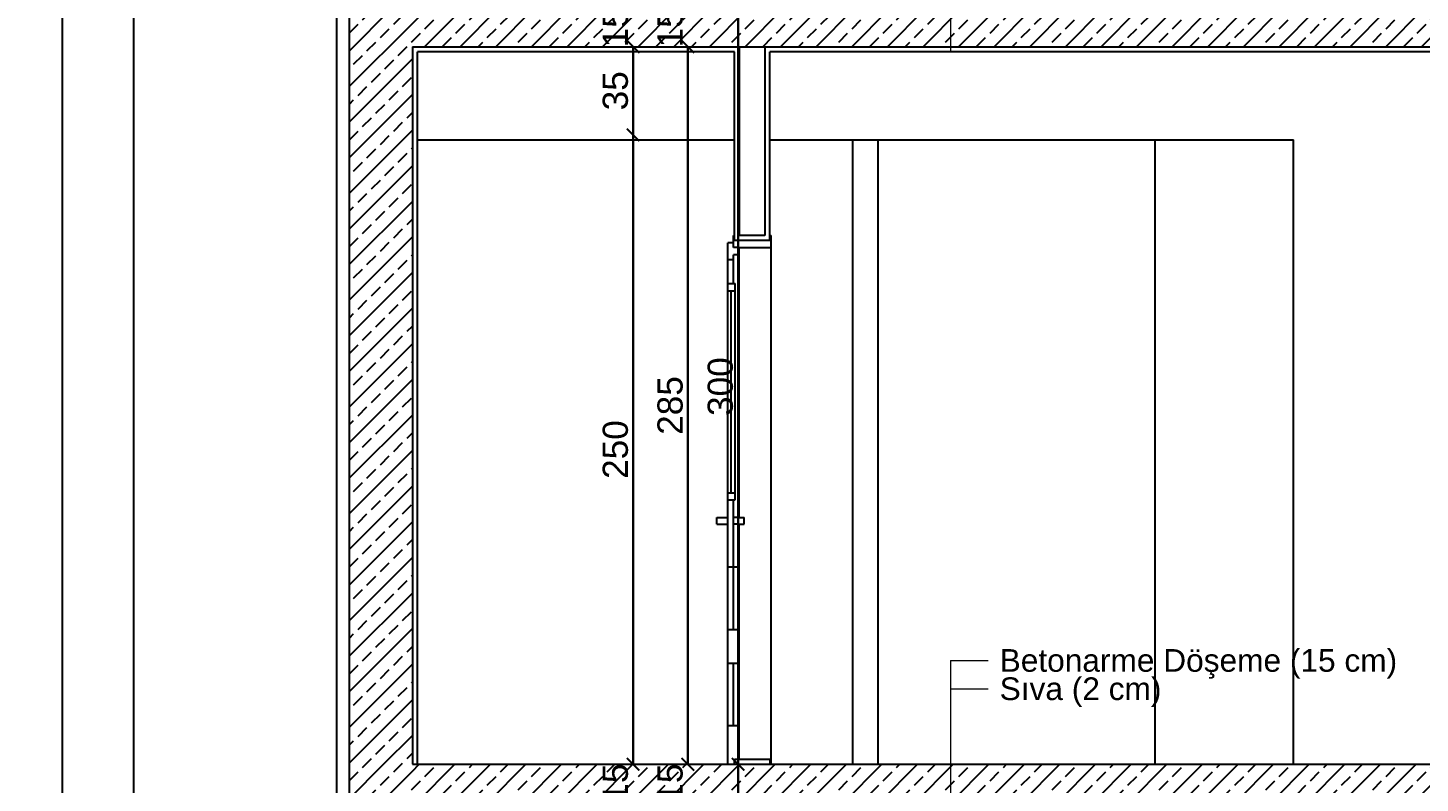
# Model space of a CAD drawing. Header units: millimetres. Extents: x 2232 to 85269, y -3593 to 5869.
# Drawn here: x 77449 to 78002, y 2700 to 3000 of the extents above; entities that cross this region are included whole.
import ezdxf

# ---------------------------------------------------------------- set-up
doc = ezdxf.new("R2010")
doc.units = ezdxf.units.MM
doc.layers.add('Standart', color=7, linetype='Continuous')
for name, color, linetype, lineweight in [('sıva iç', 21, 'Continuous', 0), ('ölçü iç', 170, 'Continuous', 9), ('ÖLÇÜ İÇ', 7, 'Continuous', 9)]:
    doc.layers.add(name, color=color, linetype=linetype, lineweight=lineweight)
doc.styles.add('arial_1_18', font='arial.ttf', dxfattribs={"height": 0.2})
doc.styles.get("Standard").update_dxf_attribs({"font": 'arial.ttf'})
doc.dimstyles.new('zulay iç ölçü', dxfattribs={"dimtxt": 10, "dimasz": 5, "dimexe": 0.18, "dimexo": 0, "dimgap": 2, "dimtad": 3, "dimdec": 0, "dimzin": 0, "dimdsep": 46, "dimtxsty": 'Standard', "dimblk": 'ARCHTICK', "dimcen": 0.09, "dimse1": 1, "dimse2": 1, "dimadec": 0, "dimazin": 0, "dimtfac": 1, "dimtdec": 0, "dimtix": 1, "dimtofl": 0, "dimtmove": 0, "dimatfit": 3, "dimldrblk": 'ARCHTICK', "dimfxl": 1, "dimtolj": 1, "dimtzin": 0, "dimarcsym": 0})
pattern_1 = [(45, (0, 0), (-7.071068, 7.071068), []), (45, (7.071, 0), (-7.071068, 7.071068), [5, -2.5])]

# ---------------------------------------------------------------- blocks, each defined once
blk = doc.blocks.new('IDE567Entity8295')
at = {"layer": 'Standart', "color": 173, "linetype": 'Continuous', "lineweight": 5}
for points in [[(1783.79, 1091.25), (1783.79, 1033)], [(1783.79, 1091.25), (1798.79, 1091.25)], [(1783.79, 1080), (1798.79, 1080)]]:
    blk.add_lwpolyline(points, dxfattribs=at)
at = {"layer": 'Standart', "color": 173, "linetype": 'Continuous', "lineweight": 5, "style": 'arial_1_18'}
for s, p in [('Betonarme Döşeme (15 cm)', (1803.29, 1086.75)), ('Sıva (2 cm)', (1803.29, 1075.5))]:
    blk.add_text(s, height=9, dxfattribs=at).set_placement(p)
blk = doc.blocks.new('IDE567Entity8298')
at = {"layer": 'Standart', "color": 173, "linetype": 'Continuous', "lineweight": 5}
for points in [[(1783.79, 791.25), (1783.79, 733)], [(1783.79, 791.25), (1798.79, 791.25)], [(1783.79, 780), (1798.79, 780)]]:
    blk.add_lwpolyline(points, dxfattribs=at)
at = {"layer": 'Standart', "color": 173, "linetype": 'Continuous', "lineweight": 5, "style": 'arial_1_18'}
for s, p in [('Betonarme Döşeme (15 cm)', (1803.29, 786.75)), ('Sıva (2 cm)', (1803.29, 775.5))]:
    blk.add_text(s, height=9, dxfattribs=at).set_placement(p)
blk = doc.blocks.new('IDE567Entity8325')
at = {"layer": 'Standart', "linetype": 'Continuous', "lineweight": -3}
h = blk.add_hatch(dxfattribs=at)
h.set_pattern_fill('ANSI33', color=171, scale=40, style=0)
h.set_pattern_definition(pattern_1)
h.paths.add_polyline_path([(2175, 1035), (1570, 1035), (1570, 1050), (2175, 1050)])
blk = doc.blocks.new('IDE567Entity8327')
at = {"layer": 'Standart', "linetype": 'Continuous', "lineweight": -3}
h = blk.add_hatch(dxfattribs=at)
h.set_pattern_fill('ANSI33', color=171, scale=40, style=0)
h.set_pattern_definition(pattern_1)
h.paths.add_polyline_path([(1570, 750), (1545, 750), (1545, 1050), (1570, 1050)])
blk = doc.blocks.new('IDE567Entity8339')
at = {"layer": 'Standart', "linetype": 'Continuous', "lineweight": -3}
h = blk.add_hatch(dxfattribs=at)
h.set_pattern_fill('ANSI33', color=171, scale=40, style=0)
h.set_pattern_definition(pattern_1)
h.paths.add_polyline_path([(1570, 450), (1545, 450), (1545, 750), (1570, 750)])
blk = doc.blocks.new('IDE567Entity8341')
at = {"layer": 'Standart', "linetype": 'Continuous', "lineweight": -3}
h = blk.add_hatch(dxfattribs=at)
h.set_pattern_fill('ANSI33', color=171, scale=40, style=0)
h.set_pattern_definition(pattern_1)
h.paths.add_polyline_path([(2175, 735), (1570, 735), (1570, 750), (2175, 750)])
blk = doc.blocks.new('IDE567Entity8379')
at = {"layer": 'Standart', "color": 134, "linetype": 'Continuous', "lineweight": -3}
for points in [[(1695.25, 950.45), (1695.25, 957.14)], [(1697.5, 957.14), (1695.25, 957.14)], [(1697.5, 960), (1698, 960)], [(1697.5, 957.14), (1697.5, 960)], [(1697.5, 955.23), (1697.5, 957.14)], [(1712, 960), (1712.5, 960)], [(1712.5, 955.23), (1712.5, 960)], [(1699.75, 955.23), (1697.5, 955.23)], [(1697.5, 950.45), (1697.5, 952.36)], [(1699.75, 952.36), (1697.5, 952.36)], [(1699.75, 952.36), (1699.75, 955.23)], [(1699.75, 955.23), (1712.5, 955.23)], [(1699.75, 848.02), (1699.75, 952.36)], [(1712.5, 750), (1712.5, 955.23)], [(1695.25, 950.45), (1697.5, 950.45)], [(1695.25, 940.91), (1695.25, 950.45)], [(1697.5, 940.91), (1697.5, 950.45)], [(1695.25, 940.91), (1697.5, 940.91)], [(1695.25, 938.05), (1695.25, 940.91)], [(1697.5, 940.91), (1698.25, 940.91)], [(1698.25, 938.05), (1698.25, 940.91)], [(1695.25, 938.05), (1696.69, 938.05)], [(1695.25, 857.86), (1695.25, 938.05)], [(1696.69, 857.86), (1696.69, 938.05)], [(1696.69, 938.05), (1698.25, 938.05)], [(1698.25, 857.86), (1698.25, 938.05)], [(1695.25, 857.86), (1696.69, 857.86)], [(1695.25, 855), (1695.25, 857.86)], [(1696.69, 857.86), (1698.25, 857.86)], [(1698.25, 855), (1698.25, 857.86)], [(1695.25, 855), (1697.5, 855)], [(1695.25, 848.02), (1695.25, 855)], [(1697.5, 848.02), (1697.5, 855)], [(1697.5, 855), (1698.25, 855)], [(1691, 845.32), (1691, 848.02)], [(1691, 848.02), (1695.25, 848.02)], [(1695.25, 845.32), (1695.25, 848.02)], [(1697.5, 845.32), (1697.5, 848.02)], [(1699.75, 848.02), (1697.5, 848.02)], [(1699.75, 848.02), (1701.75, 848.02)], [(1701.75, 845.32), (1701.75, 848.02)], [(1691, 845.32), (1695.25, 845.32)], [(1695.25, 828.37), (1695.25, 845.32)], [(1697.5, 828.37), (1697.5, 845.32)], [(1699.75, 845.32), (1697.5, 845.32)], [(1699.75, 845.32), (1701.75, 845.32)], [(1699.75, 828.37), (1699.75, 845.32)], [(1695.25, 828.37), (1697.5, 828.37)], [(1695.25, 803.55), (1695.25, 828.37)], [(1697.5, 828.37), (1699.75, 828.37)], [(1697.5, 803.55), (1697.5, 828.37)], [(1699.75, 803.55), (1699.75, 828.37)], [(1695.25, 803.55), (1697.5, 803.55)], [(1695.25, 790.19), (1695.25, 803.55)], [(1697.5, 803.55), (1699.75, 803.55)], [(1699.75, 790.19), (1699.75, 803.55)], [(1695.25, 790.19), (1697.5, 790.19)], [(1695.25, 765.37), (1695.25, 790.19)], [(1697.5, 765.37), (1697.5, 790.19)], [(1697.5, 790.19), (1699.75, 790.19)], [(1699.75, 765.37), (1699.75, 790.19)], [(1695.25, 765.37), (1697.5, 765.37)], [(1695.25, 750), (1695.25, 765.37)], [(1697.5, 765.37), (1699.75, 765.37)], [(1699.75, 752.05), (1699.75, 765.37)]]:
    blk.add_lwpolyline(points, dxfattribs=at)
blk = doc.blocks.new('IDE567Entity8554')
at = {"layer": 'Standart', "color": 159, "linetype": 'Continuous', "lineweight": -3}
blk.add_lwpolyline([(1920, 750), (1920, 998)], dxfattribs=at)
blk = doc.blocks.new('IDE567Entity8564')
at = {"layer": 'Standart', "color": 159, "linetype": 'Continuous', "lineweight": -3}
blk.add_lwpolyline([(1572, 998), (1698, 998)], dxfattribs=at)
blk = doc.blocks.new('IDE567Entity8565')
at = {"layer": 'Standart', "color": 159, "linetype": 'Continuous', "lineweight": -3}
blk.add_lwpolyline([(1712, 998), (1745, 998)], dxfattribs=at)
blk = doc.blocks.new('IDE567Entity8579')
at = {"layer": 'Standart', "color": 159, "linetype": 'Continuous', "lineweight": -3}
blk.add_lwpolyline([(1745, 750), (1745, 998)], dxfattribs=at)
blk = doc.blocks.new('IDE567Entity8580')
at = {"layer": 'Standart', "color": 159, "linetype": 'Continuous', "lineweight": -3}
blk.add_lwpolyline([(1755, 750), (1755, 998)], dxfattribs=at)
blk = doc.blocks.new('IDE567Entity8581')
at = {"layer": 'Standart', "color": 159, "linetype": 'Continuous', "lineweight": -3}
blk.add_lwpolyline([(1865, 750), (1865, 998)], dxfattribs=at)
blk = doc.blocks.new('IDE567Entity9328')
at = {"layer": 'Standart', "color": 159, "linetype": 'Continuous', "lineweight": -3}
blk.add_lwpolyline([(1545, -250), (1545, 1350)], dxfattribs=at)
blk = doc.blocks.new('IDE567Entity9377')
at = {"layer": 'Standart', "color": 159, "linetype": 'Continuous', "lineweight": -3}
blk.add_lwpolyline([(1570, 1035), (1700, 1035)], dxfattribs=at)
blk = doc.blocks.new('IDE567Entity9378')
at = {"layer": 'Standart', "color": 159, "linetype": 'Continuous', "lineweight": -3}
blk.add_lwpolyline([(1700, 1035), (1710, 1035)], dxfattribs=at)
blk = doc.blocks.new('IDE567Entity9379')
at = {"layer": 'Standart', "color": 159, "linetype": 'Continuous', "lineweight": -3}
blk.add_lwpolyline([(1710, 1035), (2175, 1035)], dxfattribs=at)
blk = doc.blocks.new('IDE567Entity9438')
at = {"layer": 'Standart', "color": 159, "linetype": 'Continuous', "lineweight": -3}
blk.add_lwpolyline([(1570, 750), (1572, 750)], dxfattribs=at)
blk = doc.blocks.new('IDE567Entity9645')
at = {"layer": 'Standart', "color": 159, "linetype": 'Continuous', "lineweight": -3}
blk.add_lwpolyline([(1570, 1035), (1570, 750)], dxfattribs=at)
blk = doc.blocks.new('IDE567Entity9704')
at = {"layer": 'Standart', "color": 166, "linetype": 'Continuous', "lineweight": -3}
blk.add_lwpolyline([(1710, 960.05), (1700, 960.05)], dxfattribs=at)
blk = doc.blocks.new('IDE567Entity9705')
at = {"layer": 'Standart', "color": 166, "linetype": 'Continuous', "lineweight": -3}
blk.add_lwpolyline([(1700, 960.05), (1700, 1035)], dxfattribs=at)
blk = doc.blocks.new('IDE567Entity9706')
at = {"layer": 'Standart', "color": 166, "linetype": 'Continuous', "lineweight": -3}
blk.add_lwpolyline([(1710, 1035), (1710, 960.05)], dxfattribs=at)
blk = doc.blocks.new('IDE567Entity9880')
at = {"layer": 'Standart', "color": 11, "linetype": 'Continuous', "lineweight": -3}
blk.add_lwpolyline([(2173, 1033), (1712, 1033)], dxfattribs=at)
blk = doc.blocks.new('IDE567Entity9881')
at = {"layer": 'Standart', "color": 11, "linetype": 'Continuous', "lineweight": -3}
blk.add_lwpolyline([(1712, 958.05), (1712, 960)], dxfattribs=at)
blk = doc.blocks.new('IDE567Entity9882')
at = {"layer": 'Standart', "color": 11, "linetype": 'Continuous', "lineweight": -3}
blk.add_lwpolyline([(1712, 958.05), (1698, 958.05)], dxfattribs=at)
blk = doc.blocks.new('IDE567Entity9883')
at = {"layer": 'Standart', "color": 11, "linetype": 'Continuous', "lineweight": -3}
blk.add_lwpolyline([(1698, 958.05), (1698, 960)], dxfattribs=at)
blk = doc.blocks.new('IDE567Entity9884')
at = {"layer": 'Standart', "color": 11, "linetype": 'Continuous', "lineweight": -3}
blk.add_lwpolyline([(1698, 1033), (1572, 1033)], dxfattribs=at)
blk = doc.blocks.new('IDE567Entity9885')
at = {"layer": 'Standart', "color": 11, "linetype": 'Continuous', "lineweight": -3}
blk.add_lwpolyline([(1572, 750), (1572, 1033)], dxfattribs=at)
blk = doc.blocks.new('IDE567Entity9926')
at = {"layer": 'Standart', "color": 11, "linetype": 'Continuous', "lineweight": -3}
blk.add_lwpolyline([(1698, 750), (1698, 752.05)], dxfattribs=at)
blk = doc.blocks.new('IDE567Entity9927')
at = {"layer": 'Standart', "color": 11, "linetype": 'Continuous', "lineweight": -3}
blk.add_lwpolyline([(1698, 752.05), (1699.75, 752.05)], dxfattribs=at)
blk = doc.blocks.new('IDE567Entity9928')
at = {"layer": 'Standart', "color": 11, "linetype": 'Continuous', "lineweight": -3}
blk.add_lwpolyline([(1712, 752.05), (1712, 750)], dxfattribs=at)
blk = doc.blocks.new('IDE567Entity10025')
at = {"layer": 'Standart', "color": 11, "linetype": 'Continuous', "lineweight": -3}
blk.add_lwpolyline([(1540, 50), (1540, 1350)], dxfattribs=at)
blk = doc.blocks.new('IDE567Entity10160')
at = {"layer": 'Standart', "color": 159, "linetype": 'Continuous', "lineweight": -3}
blk.add_lwpolyline([(1745, 998), (1755, 998)], dxfattribs=at)
blk = doc.blocks.new('IDE567Entity10161')
at = {"layer": 'Standart', "color": 159, "linetype": 'Continuous', "lineweight": -3}
blk.add_lwpolyline([(1755, 998), (1865, 998)], dxfattribs=at)
blk = doc.blocks.new('IDE567Entity10162')
at = {"layer": 'Standart', "color": 159, "linetype": 'Continuous', "lineweight": -3}
blk.add_lwpolyline([(1865, 998), (1920, 998)], dxfattribs=at)
blk = doc.blocks.new('IDE567Entity10744')
at = {"layer": 'Standart', "color": 159, "linetype": 'Continuous', "lineweight": -3}
blk.add_lwpolyline([(1572, 750), (1695.25, 750)], dxfattribs=at)
blk = doc.blocks.new('IDE567Entity10745')
at = {"layer": 'Standart', "color": 159, "linetype": 'Continuous', "lineweight": -3}
blk.add_lwpolyline([(1695.25, 750), (1698, 750)], dxfattribs=at)
blk = doc.blocks.new('IDE567Entity10746')
at = {"layer": 'Standart', "color": 159, "linetype": 'Continuous', "lineweight": -3}
blk.add_lwpolyline([(1698, 750), (1712, 750)], dxfattribs=at)
blk = doc.blocks.new('IDE567Entity10747')
at = {"layer": 'Standart', "color": 159, "linetype": 'Continuous', "lineweight": -3}
blk.add_lwpolyline([(1712, 750), (1712.5, 750)], dxfattribs=at)
blk = doc.blocks.new('IDE567Entity10748')
at = {"layer": 'Standart', "color": 159, "linetype": 'Continuous', "lineweight": -3}
blk.add_lwpolyline([(1712.5, 750), (1745, 750)], dxfattribs=at)
blk = doc.blocks.new('IDE567Entity10749')
at = {"layer": 'Standart', "color": 159, "linetype": 'Continuous', "lineweight": -3}
blk.add_lwpolyline([(1745, 750), (1755, 750)], dxfattribs=at)
blk = doc.blocks.new('IDE567Entity10750')
at = {"layer": 'Standart', "color": 159, "linetype": 'Continuous', "lineweight": -3}
blk.add_lwpolyline([(1755, 750), (1865, 750)], dxfattribs=at)
blk = doc.blocks.new('IDE567Entity10751')
at = {"layer": 'Standart', "color": 159, "linetype": 'Continuous', "lineweight": -3}
blk.add_lwpolyline([(1865, 750), (1920, 750)], dxfattribs=at)
blk = doc.blocks.new('IDE567Entity10752')
at = {"layer": 'Standart', "color": 159, "linetype": 'Continuous', "lineweight": -3}
blk.add_lwpolyline([(1920, 750), (2070, 750)], dxfattribs=at)
blk = doc.blocks.new('IDE567Entity10925')
at = {"layer": 'Standart', "color": 11, "linetype": 'Continuous', "lineweight": -3}
blk.add_lwpolyline([(1712, 960), (1712, 1033)], dxfattribs=at)
blk = doc.blocks.new('IDE567Entity10926')
at = {"layer": 'Standart', "color": 11, "linetype": 'Continuous', "lineweight": -3}
blk.add_lwpolyline([(1698, 960), (1698, 1033)], dxfattribs=at)
blk = doc.blocks.new('IDE567Entity10937')
at = {"layer": 'Standart', "color": 11, "linetype": 'Continuous', "lineweight": -3}
blk.add_lwpolyline([(1699.75, 752.05), (1712, 752.05)], dxfattribs=at)
blk = doc.blocks.new('_ArchTick')
at = {"color": 0, "linetype": 'ByBlock', "const_width": 0.15}
blk.add_lwpolyline([(-0.5, -0.5), (0.5, 0.5)], dxfattribs=at)
blk = doc.blocks.new('*D14119')
at = {"layer": 'Defpoints', "color": 0, "transparency": 16777216}
for p in [(77482.03, 3447.74), (77491.02, 1527.74), (77491.02, 1527.74)]:
    blk.add_point(p, dxfattribs=at)
at = {"layer": 'sıva iç', "color": 0, "lineweight": -2, "transparency": 16777216}
blk.add_line((77491.02, 3447.74), (77491.02, 1527.74), dxfattribs=at)
at = {"layer": 'sıva iç', "color": 0, "lineweight": -2, "transparency": 16777216, "xscale": 5, "yscale": 5, "zscale": 5}
for p, rotation in [((77491.02, 3447.74), 90), ((77491.02, 1527.74), 270)]:
    blk.add_blockref('_ArchTick', p, dxfattribs=dict(at, rotation=rotation))
at = {"layer": 'sıva iç', "color": 0, "transparency": 16777216, "insert": (77483.92, 2487.74), "char_height": 10, "attachment_point": 5, "rotation": 90}
blk.add_mtext('\\A1;1920', dxfattribs=at)
blk = doc.blocks.new('*D14120')
at = {"layer": 'Defpoints', "color": 0, "transparency": 16777216}
for p in [(77463.47, 3307.74), (77462.71, 1707.74), (77462.71, 1707.74)]:
    blk.add_point(p, dxfattribs=at)
at = {"layer": 'sıva iç', "color": 0, "lineweight": -2, "transparency": 16777216}
blk.add_line((77462.71, 3307.74), (77462.71, 1707.74), dxfattribs=at)
at = {"layer": 'sıva iç', "color": 0, "lineweight": -2, "transparency": 16777216, "xscale": 5, "yscale": 5, "zscale": 5}
for p, rotation in [((77462.71, 3307.74), 90), ((77462.71, 1707.74), 270)]:
    blk.add_blockref('_ArchTick', p, dxfattribs=dict(at, rotation=rotation))
at = {"layer": 'sıva iç', "color": 0, "transparency": 16777216, "insert": (77455.6, 2507.74), "char_height": 10, "attachment_point": 5, "rotation": 90}
blk.add_mtext('\\A1;1600', dxfattribs=at)
blk = doc.blocks.new('*D2441')
at = {"layer": 'Defpoints', "color": 0, "transparency": 16777216}
for p in [(661197.5, -126778.54), (661197.5, -126793.54), (661204.5, -126793.54)]:
    blk.add_point(p, dxfattribs=at)
at = {"layer": 'ÖLÇÜ İÇ', "color": 0, "lineweight": -2, "transparency": 16777216}
for p, q in [((661204.5, -126778.54), (661204.5, -126773.54)), ((661204.5, -126793.54), (661204.5, -126798.54))]:
    blk.add_line(p, q, dxfattribs=at)
at = {"layer": 'ÖLÇÜ İÇ', "color": 0, "lineweight": -2, "transparency": 16777216, "xscale": 5, "yscale": 5, "zscale": 5}
for p, rotation in [((661204.5, -126778.54), 270), ((661204.5, -126793.54), 90)]:
    blk.add_blockref('_ArchTick', p, dxfattribs=dict(at, rotation=rotation))
at = {"layer": 'ÖLÇÜ İÇ', "color": 0, "transparency": 16777216, "insert": (661197.5, -126786.04), "char_height": 10, "attachment_point": 5, "rotation": 90}
blk.add_mtext('\\A1;15', dxfattribs=at)
blk = doc.blocks.new('*D2442')
at = {"layer": 'Defpoints', "color": 0, "transparency": 16777216}
for p in [(661197.5, -126793.54), (661177.16, -126828.54), (661204.5, -126828.54)]:
    blk.add_point(p, dxfattribs=at)
at = {"layer": 'ÖLÇÜ İÇ', "color": 0, "lineweight": -2, "transparency": 16777216}
blk.add_line((661204.5, -126793.54), (661204.5, -126828.54), dxfattribs=at)
at = {"layer": 'ÖLÇÜ İÇ', "color": 0, "lineweight": -2, "transparency": 16777216, "xscale": 5, "yscale": 5, "zscale": 5}
for p, rotation in [((661204.5, -126793.54), 90), ((661204.5, -126828.54), 270)]:
    blk.add_blockref('_ArchTick', p, dxfattribs=dict(at, rotation=rotation))
at = {"layer": 'ÖLÇÜ İÇ', "color": 0, "transparency": 16777216, "insert": (661197.5, -126811.04), "char_height": 10, "attachment_point": 5, "rotation": 90}
blk.add_mtext('\\A1;35', dxfattribs=at)
blk = doc.blocks.new('*D2443')
at = {"layer": 'Defpoints', "color": 0, "transparency": 16777216}
for p in [(661177.16, -126828.54), (661187, -127078.54), (661204.5, -127078.54)]:
    blk.add_point(p, dxfattribs=at)
at = {"layer": 'ÖLÇÜ İÇ', "color": 0, "lineweight": -2, "transparency": 16777216}
blk.add_line((661204.5, -126828.54), (661204.5, -127078.54), dxfattribs=at)
at = {"layer": 'ÖLÇÜ İÇ', "color": 0, "lineweight": -2, "transparency": 16777216, "xscale": 5, "yscale": 5, "zscale": 5}
for p, rotation in [((661204.5, -126828.54), 90), ((661204.5, -127078.54), 270)]:
    blk.add_blockref('_ArchTick', p, dxfattribs=dict(at, rotation=rotation))
at = {"layer": 'ÖLÇÜ İÇ', "color": 0, "transparency": 16777216, "insert": (661197.5, -126953.54), "char_height": 10, "attachment_point": 5, "rotation": 90}
blk.add_mtext('\\A1;250', dxfattribs=at)
blk = doc.blocks.new('*D2444')
at = {"layer": 'Defpoints', "color": 0, "transparency": 16777216}
for p in [(661246.19, -126778.54), (661246.19, -127078.54), (661246.19, -127078.54)]:
    blk.add_point(p, dxfattribs=at)
at = {"layer": 'ÖLÇÜ İÇ', "color": 0, "lineweight": -2, "transparency": 16777216}
blk.add_line((661246.19, -126778.54), (661246.19, -127078.54), dxfattribs=at)
at = {"layer": 'ÖLÇÜ İÇ', "color": 0, "lineweight": -2, "transparency": 16777216, "xscale": 5, "yscale": 5, "zscale": 5}
for p, rotation in [((661246.19, -126778.54), 90), ((661246.19, -127078.54), 270)]:
    blk.add_blockref('_ArchTick', p, dxfattribs=dict(at, rotation=rotation))
at = {"layer": 'ÖLÇÜ İÇ', "color": 0, "transparency": 16777216, "insert": (661239.19, -126928.54), "char_height": 10, "attachment_point": 5, "rotation": 90}
blk.add_mtext('\\A1;300', dxfattribs=at)
blk = doc.blocks.new('*D2447')
at = {"layer": 'Defpoints', "color": 0, "transparency": 16777216}
for p in [(661197.5, -127078.54), (661197.5, -127093.54), (661204.5, -127093.54)]:
    blk.add_point(p, dxfattribs=at)
at = {"layer": 'ÖLÇÜ İÇ', "color": 0, "lineweight": -2, "transparency": 16777216}
for p, q in [((661204.5, -127078.54), (661204.5, -127073.54)), ((661204.5, -127093.54), (661204.5, -127098.54))]:
    blk.add_line(p, q, dxfattribs=at)
at = {"layer": 'ÖLÇÜ İÇ', "color": 0, "lineweight": -2, "transparency": 16777216, "xscale": 5, "yscale": 5, "zscale": 5}
for p, rotation in [((661204.5, -127078.54), 270), ((661204.5, -127093.54), 90)]:
    blk.add_blockref('_ArchTick', p, dxfattribs=dict(at, rotation=rotation))
at = {"layer": 'ÖLÇÜ İÇ', "color": 0, "transparency": 16777216, "insert": (661197.5, -127086.04), "char_height": 10, "attachment_point": 5, "rotation": 90}
blk.add_mtext('\\A1;15', dxfattribs=at)
blk = doc.blocks.new('*D2450')
at = {"layer": 'Defpoints', "color": 0, "transparency": 16777216}
for p in [(661246.19, -127078.54), (661246.19, -127378.54), (661246.19, -127378.54)]:
    blk.add_point(p, dxfattribs=at)
at = {"layer": 'ÖLÇÜ İÇ', "color": 0, "lineweight": -2, "transparency": 16777216}
blk.add_line((661246.19, -127078.54), (661246.19, -127378.54), dxfattribs=at)
at = {"layer": 'ÖLÇÜ İÇ', "color": 0, "lineweight": -2, "transparency": 16777216, "xscale": 5, "yscale": 5, "zscale": 5}
for p, rotation in [((661246.19, -127078.54), 90), ((661246.19, -127378.54), 270)]:
    blk.add_blockref('_ArchTick', p, dxfattribs=dict(at, rotation=rotation))
at = {"layer": 'ÖLÇÜ İÇ', "color": 0, "transparency": 16777216, "insert": (661239.19, -127228.54), "char_height": 10, "attachment_point": 5, "rotation": 90}
blk.add_mtext('\\A1;300', dxfattribs=at)
blk = doc.blocks.new('*D2460')
at = {"layer": 'Defpoints', "color": 0, "transparency": 16777216}
for p in [(661220.99, -126778.54), (661178.88, -126793.54), (661226.24, -126793.54)]:
    blk.add_point(p, dxfattribs=at)
at = {"layer": 'ÖLÇÜ İÇ', "color": 0, "lineweight": -2, "transparency": 16777216}
for p, q in [((661226.24, -126778.54), (661226.24, -126773.54)), ((661226.24, -126793.54), (661226.24, -126798.54))]:
    blk.add_line(p, q, dxfattribs=at)
at = {"layer": 'ÖLÇÜ İÇ', "color": 0, "lineweight": -2, "transparency": 16777216, "xscale": 5, "yscale": 5, "zscale": 5}
for p, rotation in [((661226.24, -126778.54), 270), ((661226.24, -126793.54), 90)]:
    blk.add_blockref('_ArchTick', p, dxfattribs=dict(at, rotation=rotation))
at = {"layer": 'ÖLÇÜ İÇ', "color": 0, "transparency": 16777216, "insert": (661219.24, -126786.04), "char_height": 10, "attachment_point": 5, "rotation": 90}
blk.add_mtext('\\A1;15', dxfattribs=at)
blk = doc.blocks.new('*D2461')
at = {"layer": 'Defpoints', "color": 0, "transparency": 16777216}
for p in [(661178.88, -126793.54), (661226.24, -127078.54), (661226.24, -127078.54)]:
    blk.add_point(p, dxfattribs=at)
at = {"layer": 'ÖLÇÜ İÇ', "color": 0, "lineweight": -2, "transparency": 16777216}
blk.add_line((661226.24, -126793.54), (661226.24, -127078.54), dxfattribs=at)
at = {"layer": 'ÖLÇÜ İÇ', "color": 0, "lineweight": -2, "transparency": 16777216, "xscale": 5, "yscale": 5, "zscale": 5}
for p, rotation in [((661226.24, -126793.54), 90), ((661226.24, -127078.54), 270)]:
    blk.add_blockref('_ArchTick', p, dxfattribs=dict(at, rotation=rotation))
at = {"layer": 'ÖLÇÜ İÇ', "color": 0, "transparency": 16777216, "insert": (661219.24, -126936.04), "char_height": 10, "attachment_point": 5, "rotation": 90}
blk.add_mtext('\\A1;285', dxfattribs=at)
blk = doc.blocks.new('*D2462')
at = {"layer": 'Defpoints', "color": 0, "transparency": 16777216}
for p in [(661220.99, -127078.54), (661178.88, -127093.54), (661226.24, -127093.54)]:
    blk.add_point(p, dxfattribs=at)
at = {"layer": 'ÖLÇÜ İÇ', "color": 0, "lineweight": -2, "transparency": 16777216}
for p, q in [((661226.24, -127078.54), (661226.24, -127073.54)), ((661226.24, -127093.54), (661226.24, -127098.54))]:
    blk.add_line(p, q, dxfattribs=at)
at = {"layer": 'ÖLÇÜ İÇ', "color": 0, "lineweight": -2, "transparency": 16777216, "xscale": 5, "yscale": 5, "zscale": 5}
for p, rotation in [((661226.24, -127078.54), 270), ((661226.24, -127093.54), 90)]:
    blk.add_blockref('_ArchTick', p, dxfattribs=dict(at, rotation=rotation))
at = {"layer": 'ÖLÇÜ İÇ', "color": 0, "transparency": 16777216, "insert": (661219.24, -127086.04), "char_height": 10, "attachment_point": 5, "rotation": 90}
blk.add_mtext('\\A1;15', dxfattribs=at)
blk = doc.blocks.new('DFGFDGHN')
at = {"layer": 'ÖLÇÜ İÇ'}
for base, p1, p2, picture, middle in [((661226.24, -126793.54), (661220.99, -126778.54), (661178.88, -126793.54), '*D2460', (661219.24, -126786.04)), ((661204.5, -126793.54), (661197.5, -126778.54), (661197.5, -126793.54), '*D2441', (661197.5, -126786.04)), ((661246.19, -127078.54), (661246.19, -126778.54), (661246.19, -127078.54), '*D2444', (661239.19, -126928.54)), ((661204.5, -126828.54), (661197.5, -126793.54), (661177.16, -126828.54), '*D2442', (661197.5, -126811.04)), ((661204.5, -127078.54), (661177.16, -126828.54), (661187, -127078.54), '*D2443', (661197.5, -126953.54)), ((661226.24, -127093.54), (661220.99, -127078.54), (661178.88, -127093.54), '*D2462', (661219.24, -127086.04)), ((661204.5, -127093.54), (661197.5, -127078.54), (661197.5, -127093.54), '*D2447', (661197.5, -127086.04)), ((661246.19, -127378.54), (661246.19, -127078.54), (661246.19, -127378.54), '*D2450', (661239.19, -127228.54))]:
    dim = blk.add_linear_dim(base=base, p1=p1, p2=p2, angle=90, dimstyle='zulay iç ölçü', dxfattribs=at)
    dim.commit()
    dim.dimension.update_dxf_attribs({"geometry": picture, "text_midpoint": middle})
dim = blk.add_linear_dim(base=(661226.24, -127078.54), p1=(661178.88, -126793.54), p2=(661226.24, -127078.54), angle=90, dimstyle='zulay iç ölçü', override={"dimtmove": 1}, dxfattribs=at)
dim.commit()
dim.dimension.update_dxf_attribs({"geometry": '*D2461', "text_midpoint": (661219.24, -126936.04)})

msp = doc.modelspace()

# ---------------------------------------------------------------- block references
at = {"layer": 'Standart'}
for name in ['IDE567Entity10025', 'IDE567Entity9328', 'IDE567Entity8295', 'IDE567Entity8327', 'IDE567Entity8325', 'IDE567Entity9377', 'IDE567Entity9645', 'IDE567Entity9378', 'IDE567Entity9705', 'IDE567Entity9379', 'IDE567Entity9706', 'IDE567Entity9884', 'IDE567Entity9885', 'IDE567Entity10926', 'IDE567Entity9880', 'IDE567Entity10925', 'IDE567Entity8564', 'IDE567Entity8565', 'IDE567Entity8579', 'IDE567Entity10160', 'IDE567Entity8580', 'IDE567Entity10161', 'IDE567Entity8581', 'IDE567Entity10162', 'IDE567Entity8554', 'IDE567Entity8379', 'IDE567Entity9883', 'IDE567Entity9882', 'IDE567Entity9704', 'IDE567Entity9881', 'IDE567Entity8298', 'IDE567Entity8339', 'IDE567Entity8341', 'IDE567Entity9438', 'IDE567Entity10744', 'IDE567Entity10745', 'IDE567Entity9926', 'IDE567Entity9927', 'IDE567Entity10746', 'IDE567Entity10937', 'IDE567Entity9928', 'IDE567Entity10747', 'IDE567Entity10748', 'IDE567Entity10749', 'IDE567Entity10750', 'IDE567Entity10751', 'IDE567Entity10752']:
    msp.add_blockref(name, (76031.79, 1957.74), dxfattribs=at)
at = {"layer": 'ölçü iç', "lineweight": 30}
msp.add_blockref('DFGFDGHN', (-583515.03, 129786.28), dxfattribs=at)

# ---------------------------------------------------------------- dimensions: what is measured, and where the dimension line sits
at = {"layer": 'sıva iç'}
for base, p1, p2, picture, middle in [((77491.02, 1527.74), (77482.03, 3447.74), (77491.02, 1527.74), '*D14119', (77483.92, 2487.74)), ((77462.71, 1707.74), (77463.47, 3307.74), (77462.71, 1707.74), '*D14120', (77455.6, 2507.74))]:
    dim = msp.add_linear_dim(base=base, p1=p1, p2=p2, angle=90, dimstyle='zulay iç ölçü', override={"dimtmove": 1}, dxfattribs=at)
    dim.commit()
    dim.dimension.update_dxf_attribs({"geometry": picture, "text_midpoint": middle})

doc.saveas('drawing.dxf')
